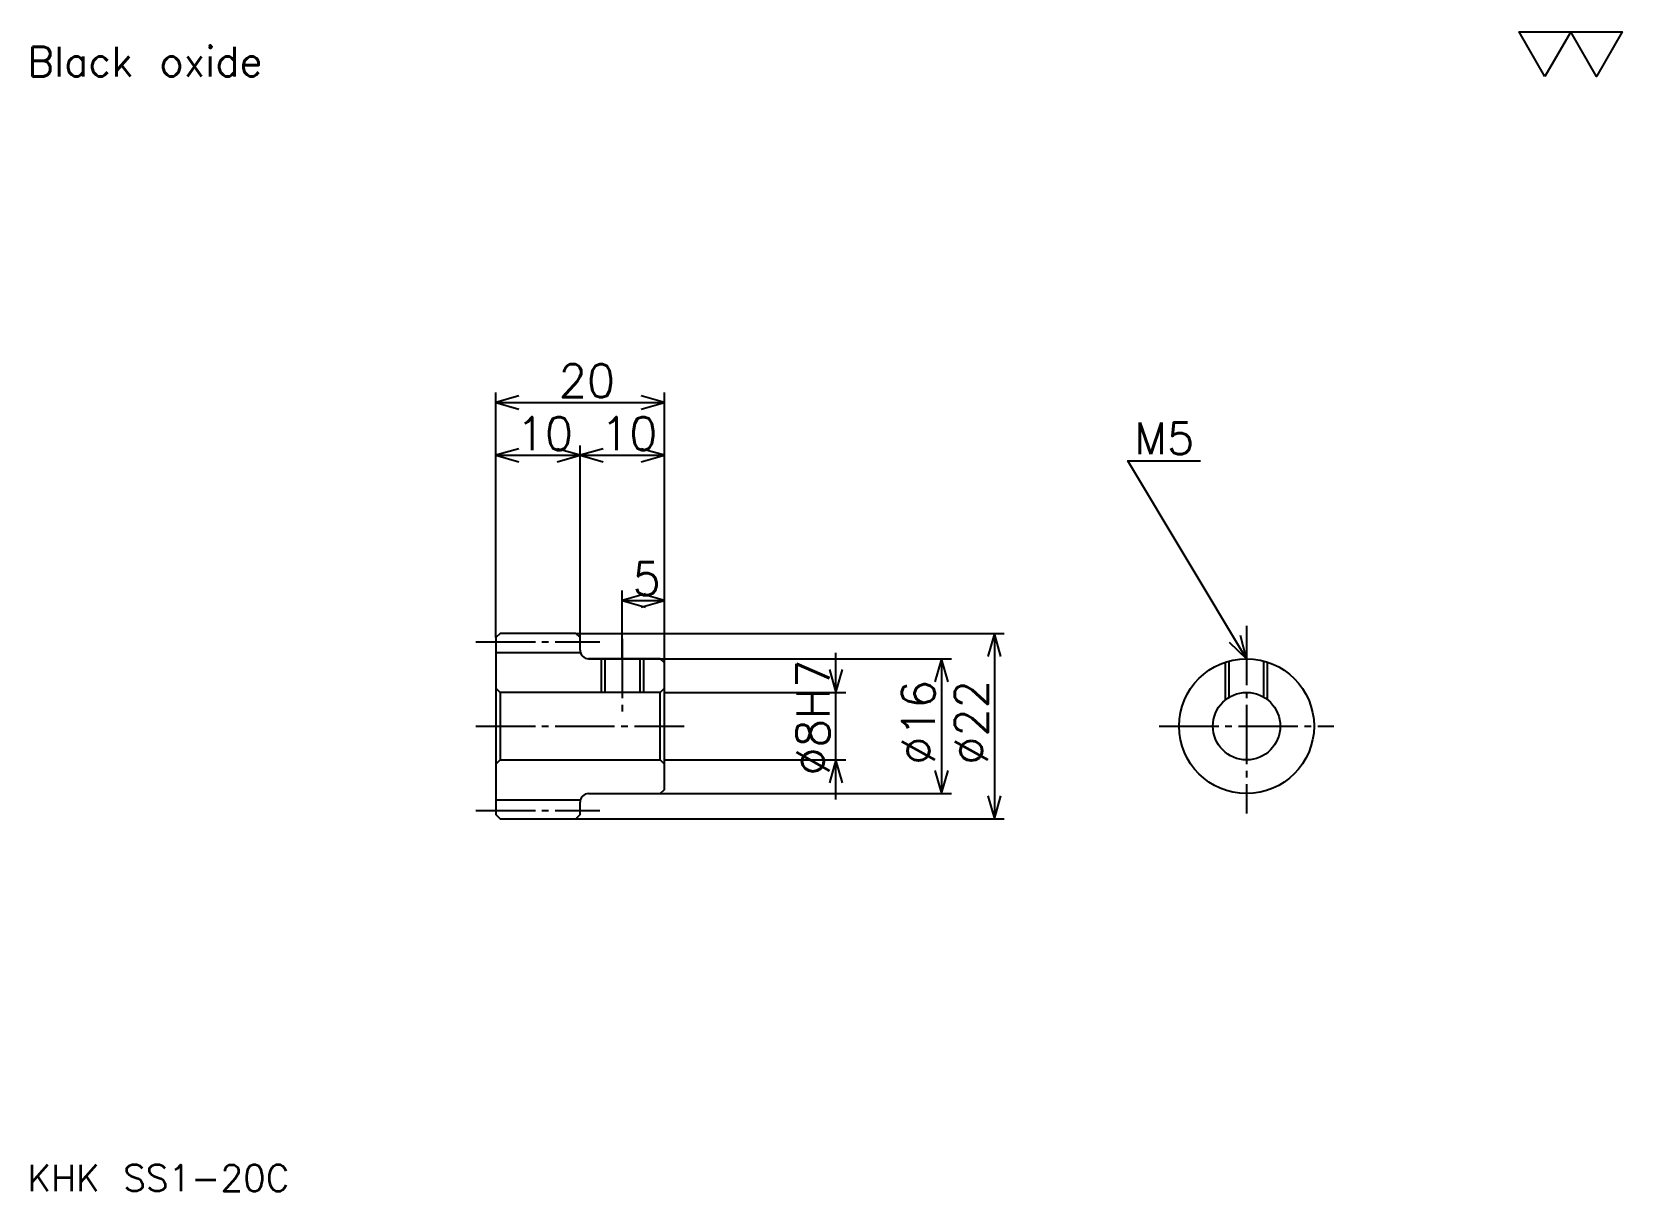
# Model space of a CAD drawing. Extents: x 8 to 197, y 9 to 146.
import ezdxf

# ---------------------------------------------------------------- set-up
doc = ezdxf.new("R2010")
doc.units = 0
doc.linetypes.add('DASHDOT', pattern=[9.391305, 7.043478, -0.782609, 0.782609, -0.782609])
doc.layers.get('0').update_dxf_attribs({"linetype": 'CONTINUOUS'})
doc.layers.add('DASHDOT', color=6, linetype='DASHDOT')
doc.styles.add('KANJI', font='TXT', dxfattribs={"bigfont": 'BIGFONT'})

msp = doc.modelspace()

# ---------------------------------------------------------------- linework, layer by layer
at = {"color": 5}
for p, q in [((63.391304, 74.782608), (63.391304, 103.347824)), ((63.391304, 102.173904), (83.391304, 102.173904)), ((83.391304, 74.782608), (83.391304, 103.347824)), ((73.391304, 74.782608), (73.391304, 97.086945)), ((63.391304, 95.91304), (73.391304, 95.91304)), ((73.391304, 95.91304), (83.391304, 95.91304)), ((78.391304, 74.782608), (78.391304, 79.86956)), ((78.391304, 78.695648), (83.391304, 78.695648)), ((63.391304, 74.282608), (63.391304, 74.782608)), ((72.891304, 74.782608), (83.391304, 74.782608)), ((73.391304, 74.282608), (73.391304, 74.782608)), ((78.391304, 71.782608), (78.391304, 74.782608)), ((83.391304, 74.782608), (123.695648, 74.782608)), ((83.391304, 71.282608), (83.391304, 74.782608)), ((122.521744, 74.782608), (122.521744, 52.782604)), ((74.391304, 71.782608), (83.391304, 71.782608)), ((83.391304, 71.782608), (117.434784, 71.782608)), ((103.739128, 55.086952), (103.739128, 72.478256)), ((116.260864, 71.782608), (116.260864, 55.782604)), ((83.391304, 67.782608), (104.91304, 67.782608)), ((83.391304, 59.782604), (104.91304, 59.782604)), ((74.391304, 55.782604), (83.391304, 55.782604)), ((83.391304, 55.782604), (117.434784, 55.782604)), ((72.891304, 52.782604), (83.391304, 52.782604)), ((83.391304, 52.782604), (123.695648, 52.782604))]:
    msp.add_line(p, q, dxfattribs=at)
at = {"color": 4}
for p, q in [((63.391304, 72.532608), (73.391304, 72.532608)), ((82.891304, 67.782608), (83.391304, 68.282608)), ((63.891304, 67.782608), (63.891304, 59.782604)), ((82.891304, 59.782604), (83.391304, 59.282604)), ((63.391304, 55.032604), (73.391304, 55.032604))]:
    msp.add_line(p, q, dxfattribs=at)
at = {"color": 7}
msp.add_lwpolyline([(187.82608, 140.869568), (184.773911, 146.160004), (196.982605, 146.160004), (193.930435, 140.869568), (190.87825, 146.160004), (187.82608, 140.869568)], dxfattribs=at)
at = {"color": 5}
for points in [[(66.130432, 102.956512), (63.391304, 102.173904), (66.130432, 101.391296)], [(80.652176, 101.391296), (83.391304, 102.173904), (80.652176, 102.956512)], [(66.130432, 96.695648), (63.391304, 95.91304), (66.130432, 95.130432)], [(70.652176, 95.130432), (73.391304, 95.91304), (70.652176, 96.695648)], [(76.130432, 96.695648), (73.391304, 95.91304), (76.130432, 95.130432)], [(80.652176, 95.130432), (83.391304, 95.91304), (80.652176, 96.695648)], [(152.434784, 71.782608), (138.347824, 95.260864), (146.956512, 95.260864)], [(81.130432, 79.478256), (78.391304, 78.695648), (81.130432, 77.91304)], [(80.652176, 77.91304), (83.391304, 78.695648), (80.652176, 79.478256)], [(123.304352, 72.043472), (122.521744, 74.782608), (121.739136, 72.043472)], [(150.354431, 73.728737), (152.434784, 71.782608), (151.696594, 74.534042)], [(117.043472, 69.043472), (116.260864, 71.782608), (115.478256, 69.043472)], [(102.95652, 70.521736), (103.739128, 67.782608), (104.521736, 70.521736)], [(104.521736, 57.043472), (103.739128, 59.782604), (102.95652, 57.043472)], [(115.478256, 58.521736), (116.260864, 55.782604), (117.043472, 58.521736)], [(121.739136, 55.521736), (122.521744, 52.782604), (123.304352, 55.521736)]]:
    msp.add_lwpolyline(points, dxfattribs=at)
at = {"color": 4}
for points in [[(73.391304, 72.782608), (73.391304, 74.282608), (72.891304, 74.782608), (63.891304, 74.782608), (63.391304, 74.282608), (63.391304, 59.282604)], [(74.391304, 55.782604), (82.891304, 55.782604), (83.391304, 56.282604), (83.391304, 71.282608), (82.891304, 71.782608), (74.391304, 71.782608)], [(75.891304, 71.782608), (75.891304, 67.782608)], [(76.326302, 71.782608), (76.326302, 67.782608)], [(80.456306, 71.782608), (80.456306, 67.782608)], [(80.891304, 71.782608), (80.891304, 67.782608)], [(149.934784, 66.905106), (149.934784, 71.381943)], [(150.369781, 67.208359), (150.369781, 71.511497)], [(154.499786, 67.208359), (154.499786, 71.511497)], [(154.934784, 66.905106), (154.934784, 71.381943)], [(63.391304, 59.282604), (63.891304, 59.782604), (82.891304, 59.782604), (82.891304, 67.782608), (63.891304, 67.782608), (63.391304, 68.282608)], [(63.391304, 59.282604), (63.391304, 53.282604), (63.891304, 52.782604), (72.891304, 52.782604), (73.391304, 53.282604), (73.391304, 54.782604)]]:
    msp.add_lwpolyline(points, dxfattribs=at)
for radius in [8, 4]:
    msp.add_circle((152.434784, 63.782604), radius, dxfattribs=at)
for centre, start, end in [((74.391304, 72.782608), 180, 270), ((74.391304, 54.782604), 90, 180)]:
    msp.add_arc(centre, 1, start, end, dxfattribs=at)
at = {"layer": 'DASHDOT', "color": 7}
for p, q in [((152.434784, 75.695648), (152.434784, 53.434776)), ((61.04348, 73.782608), (75.739128, 73.782608)), ((61.04348, 63.782604), (85.739128, 63.782604)), ((142.08696, 63.782604), (162.782608, 63.782604)), ((61.04348, 53.782604), (75.739128, 53.782604))]:
    msp.add_line(p, q, dxfattribs=at)
msp.add_lwpolyline([(78.391304, 74.130432), (78.391304, 65.434776)], dxfattribs=at)

# ---------------------------------------------------------------- texts
at = {"color": 7, "style": 'KANJI'}
for s, height, p in [('Black oxide', 3.521739, (7.826087, 140.869568)), ('20', 3.913043, (70.847824, 102.799995)), ('10', 3.913043, (65.847824, 96.539124)), ('10', 3.913043, (75.847824, 96.539124)), ('M5', 3.756522, (139.130432, 96.043472)), ('5', 3.913043, (79.619568, 79.321732)), ('KHK SS1-20C', 3.130435, (7.826087, 8.608696))]:
    msp.add_text(s, height=height, dxfattribs=at).set_placement(p)
for s, p in [('%%c8H7', (102.95652, 57.91304)), ('%%c16', (115.478256, 59.184776)), ('%%c22', (121.739136, 59.184776))]:
    msp.add_text(s, height=3.913043, rotation=90, dxfattribs=at).set_placement(p)

doc.saveas('drawing.dxf')
